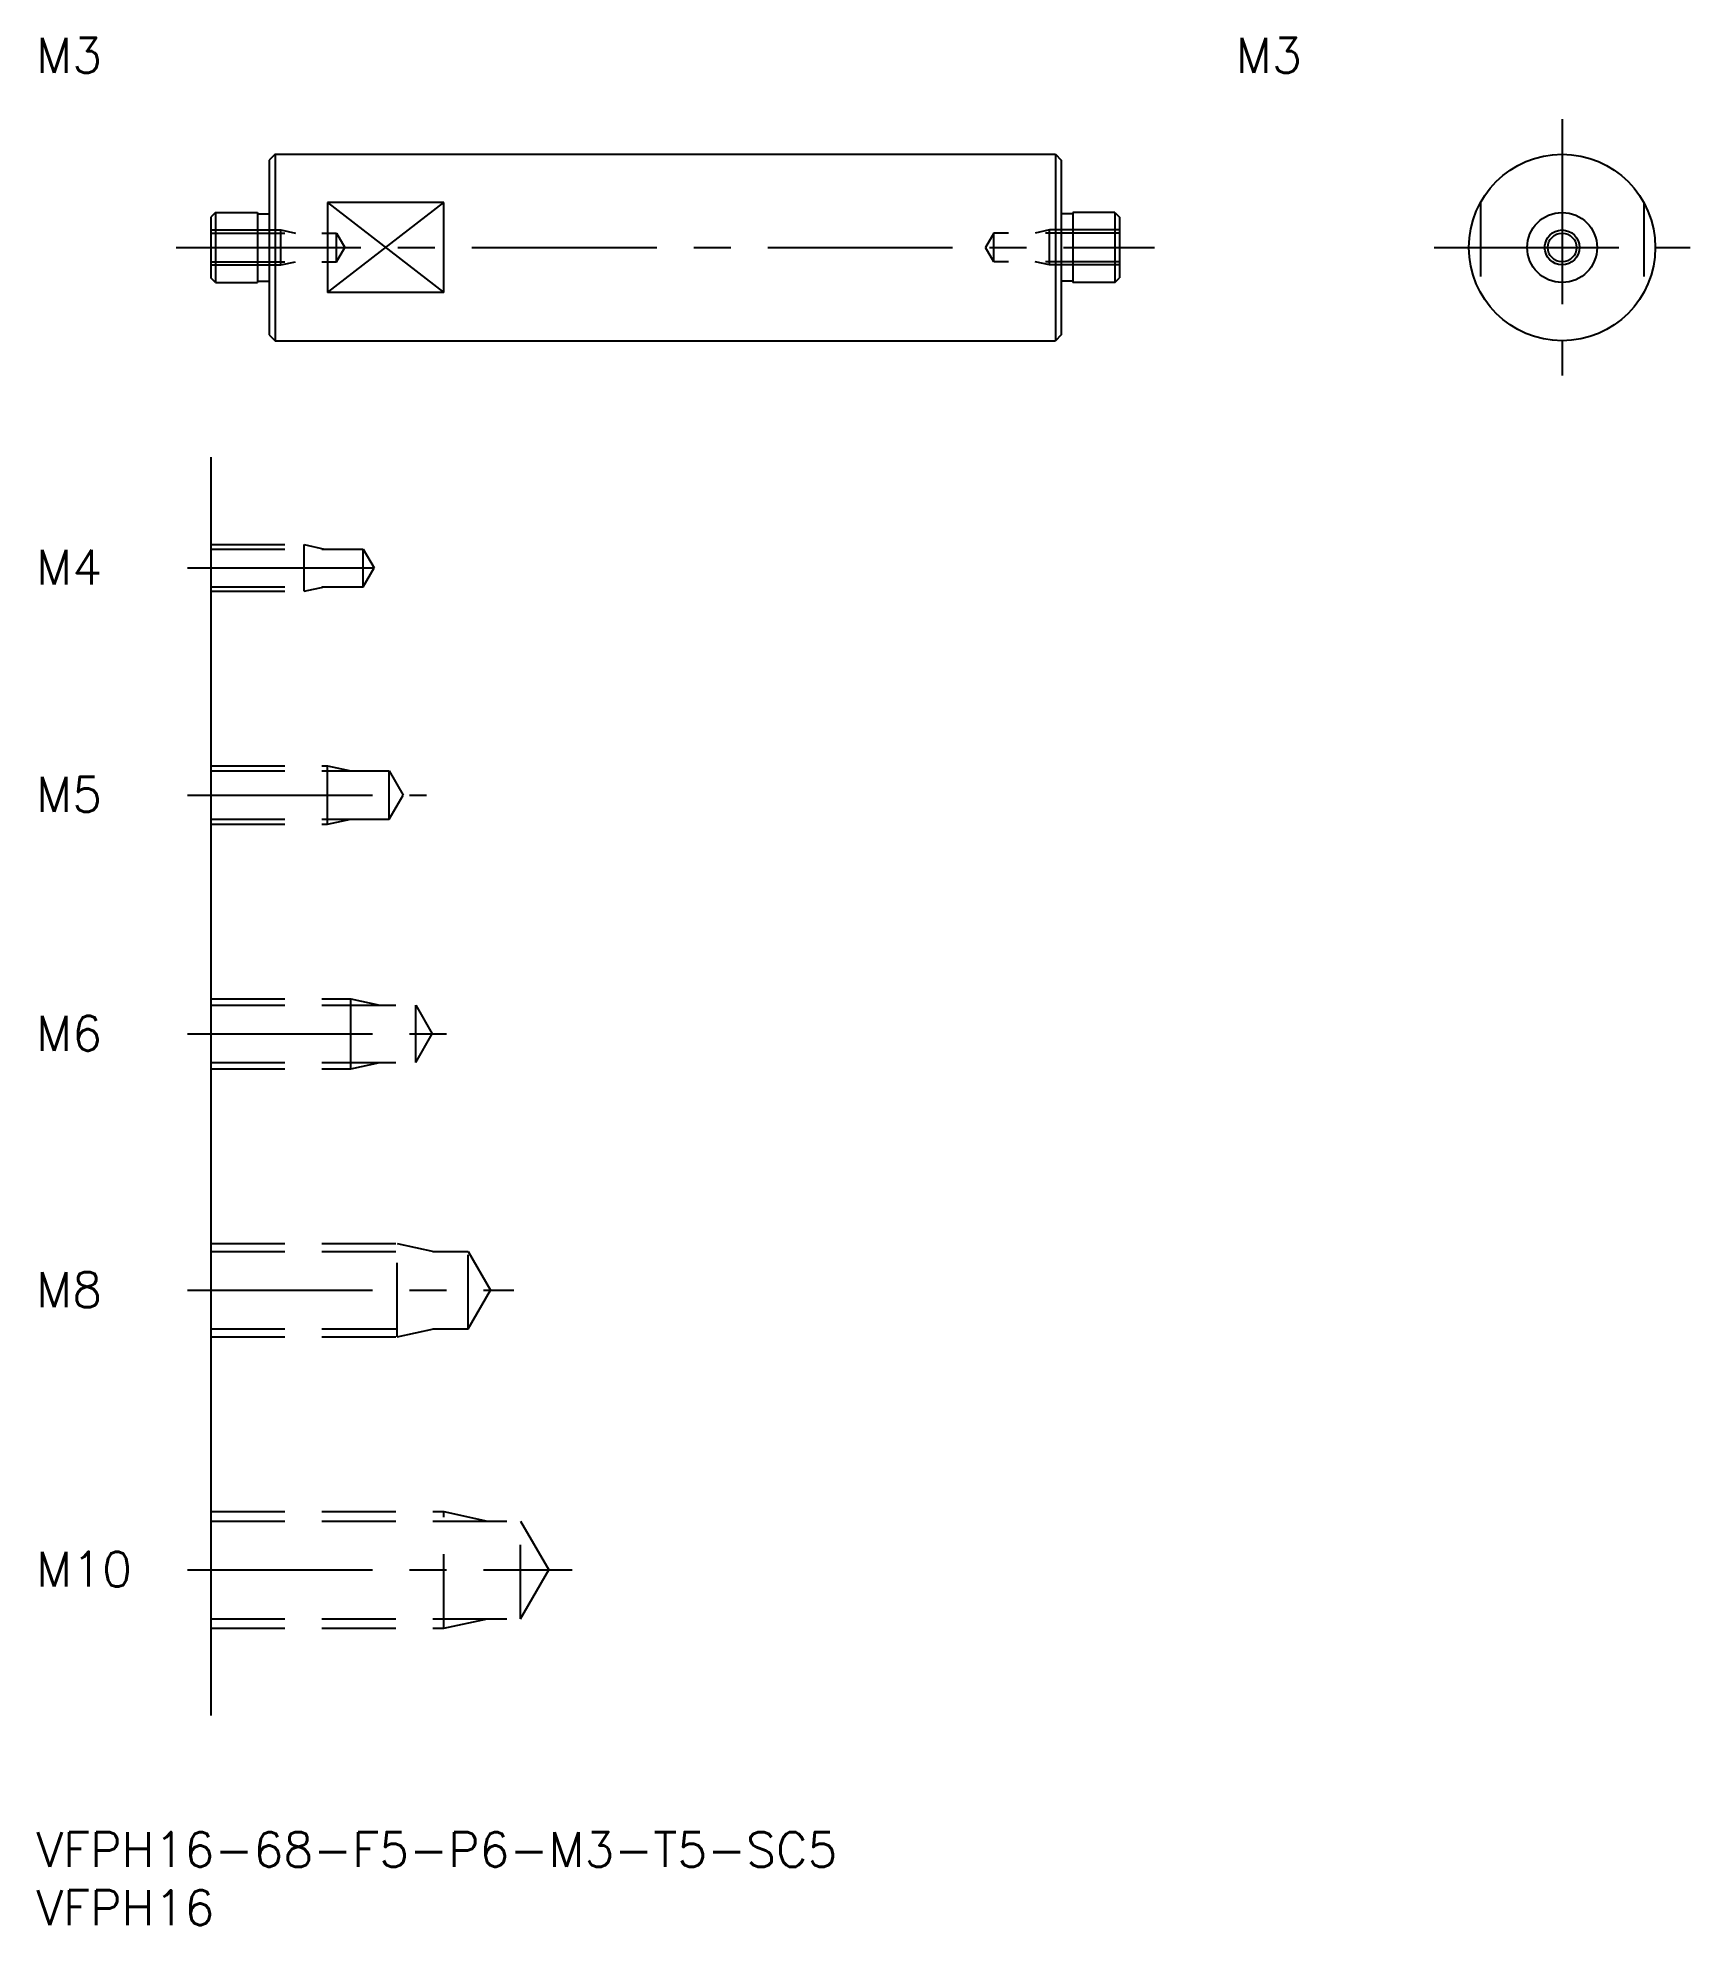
# Model space of a CAD drawing. Extents: x 0 to 142, y -8 to 154.
import ezdxf

# ---------------------------------------------------------------- set-up
doc = ezdxf.new("R2010")
doc.units = 0
doc.header["$LTSCALE"] = 0.5
doc.linetypes.add('CENTER', pattern=[50.8, 31.75, -6.35, 6.35, -6.35])
doc.linetypes.add('DASHED', pattern=[19.05, 12.7, -6.35])
for name, color, linetype in [('MSM_CENTER', 1, 'CENTER'), ('MSM_CONTINUOUS', 7, 'CONTINUOUS'), ('MSM_DASHED', 4, 'DASHED'), ('MSM_NARROW', 5, 'CONTINUOUS'), ('MSM_PART_NUMBER', 7, 'CONTINUOUS')]:
    doc.layers.add(name, color=color, linetype=linetype)
doc.styles.get("Standard").update_dxf_attribs({"font": 'txt.shx', "height": 3, "bigfont": 'bigfont.shx'})

# ---------------------------------------------------------------- blocks, each defined once
blk = doc.blocks.new('*U4')
at = {"layer": 'MSM_PART_NUMBER'}
blk.add_text('VFPH16-68-F5-P6-M3-T5-SC5', height=3, dxfattribs=at).set_placement((0, -3))
blk = doc.blocks.new('*U5')
at = {"layer": 'MSM_PART_NUMBER'}
blk.add_text('VFPH16', height=3, dxfattribs=at).set_placement((0, -8))
blk = doc.blocks.new('*U6')
at = {"layer": 'MSM_PART_NUMBER'}
blk.add_text('M10', height=3, dxfattribs=at).set_placement((0, 21.06))
blk = doc.blocks.new('*U7')
at = {"layer": 'MSM_PART_NUMBER'}
blk.add_text('M8', height=3, dxfattribs=at).set_placement((0, 45.06))
blk = doc.blocks.new('*U8')
at = {"layer": 'MSM_PART_NUMBER'}
blk.add_text('M6', height=3, dxfattribs=at).set_placement((0, 67.06))
blk = doc.blocks.new('*U9')
at = {"layer": 'MSM_PART_NUMBER'}
blk.add_text('M5', height=3, dxfattribs=at).set_placement((0, 87.56))
blk = doc.blocks.new('*U10')
at = {"layer": 'MSM_PART_NUMBER'}
blk.add_text('M4', height=3, dxfattribs=at).set_placement((0, 107.06))
blk = doc.blocks.new('*U11')
at = {"layer": 'MSM_PART_NUMBER'}
blk.add_text('M3', height=3, dxfattribs=at).set_placement((0, 151))
blk = doc.blocks.new('*U12')
at = {"layer": 'MSM_PART_NUMBER'}
blk.add_text('M3', height=3, rotation=360, dxfattribs=at).set_placement((103, 151))

msp = doc.modelspace()

# ---------------------------------------------------------------- linework, layer by layer
at = {"layer": 'MSM_CENTER'}
for p, q in [((131, 147), (131, 125)), ((12, 136), (96, 136)), ((120, 136), (142, 136)), ((13, 108.5), (31, 108.5)), ((13, 89), (33.5, 89)), ((13, 68.5), (36, 68.5)), ((13, 46.5), (41, 46.5)), ((13, 22.5), (46, 22.5))]:
    msp.add_line(p, q, dxfattribs=at)
at = {"layer": 'MSM_CONTINUOUS'}
for p, q in [((20.5, 144), (20, 143.5)), ((20, 143.5), (20, 128.5)), ((20.5, 144), (20.5, 128)), ((20.5, 144), (87.5, 144)), ((87.5, 144), (87.5, 128)), ((87.5, 144), (88, 143.5)), ((88, 143.5), (88, 128.5)), ((35, 139.87), (25, 139.87)), ((25, 139.87), (25, 132.13)), ((35, 132.13), (35, 139.87)), ((15.4, 139), (15, 138.6)), ((15, 138.6), (15, 133.4)), ((15.4, 139), (19, 139)), ((15.4, 139), (15.4, 133)), ((19, 139), (19, 133)), ((19, 138.9), (20, 138.9)), ((89, 138.9), (88, 138.9)), ((89, 139), (89, 133)), ((92.6, 139), (89, 139)), ((92.6, 139), (93, 138.6)), ((92.6, 139), (92.6, 133)), ((93, 138.6), (93, 133.4)), ((15.4, 133), (15, 133.4)), ((15.4, 133), (19, 133)), ((19, 133.1), (20, 133.1)), ((89, 133.1), (88, 133.1)), ((92.6, 133), (89, 133)), ((92.6, 133), (93, 133.4)), ((35, 132.13), (25, 132.13)), ((20, 128.5), (20.5, 128)), ((20.5, 128), (87.5, 128)), ((88, 128.5), (87.5, 128)), ((15, 118), (15, 10))]:
    msp.add_line(p, q, dxfattribs=at)
for radius in [8, 3, 1.23]:
    msp.add_circle((131, 136), radius, dxfattribs=at)
at = {"layer": 'MSM_DASHED'}
for p, q in [((124, 139.87), (124, 132.13)), ((138, 139.87), (138, 132.13)), ((15, 137.5), (21, 137.5)), ((15, 137.23), (25.79, 137.23)), ((21, 137.5), (22.25, 137.23)), ((21, 134.5), (21, 137.5)), ((25.79, 134.77), (25.79, 137.23)), ((25.79, 137.23), (26.5, 136)), ((82.21, 137.23), (81.5, 136)), ((93, 137.23), (82.21, 137.23)), ((82.21, 134.77), (82.21, 137.23)), ((87, 137.5), (85.75, 137.23)), ((93, 137.5), (87, 137.5)), ((87, 134.5), (87, 137.5)), ((15, 134.77), (25.79, 134.77)), ((15, 134.5), (21, 134.5)), ((21, 134.5), (22.25, 134.77)), ((25.79, 134.77), (26.5, 136)), ((82.21, 134.77), (81.5, 136)), ((93, 134.77), (82.21, 134.77)), ((87, 134.5), (85.75, 134.77)), ((93, 134.5), (87, 134.5)), ((15, 110.5), (23, 110.5)), ((23, 106.5), (23, 110.5)), ((23, 110.5), (24.75, 110.12)), ((15, 110.12), (28.06, 110.12)), ((28.06, 106.88), (28.06, 110.12)), ((28.06, 110.12), (29, 108.5)), ((28.06, 106.88), (29, 108.5)), ((15, 106.88), (28.06, 106.88)), ((15, 106.5), (23, 106.5)), ((23, 106.5), (24.75, 106.88)), ((15, 91.5), (25, 91.5)), ((15, 91.07), (30.31, 91.07)), ((25, 86.5), (25, 91.5)), ((25, 91.5), (27, 91.07)), ((30.31, 86.93), (30.31, 91.07)), ((30.31, 91.07), (31.5, 89)), ((30.31, 86.93), (31.5, 89)), ((15, 86.93), (30.31, 86.93)), ((15, 86.5), (25, 86.5)), ((25, 86.5), (27, 86.93)), ((15, 71.5), (27, 71.5)), ((27, 65.5), (27, 71.5)), ((27, 71.5), (29.5, 70.96)), ((15, 70.96), (32.58, 70.96)), ((32.58, 66.04), (32.58, 70.96)), ((32.58, 70.96), (34, 68.5)), ((32.58, 66.04), (34, 68.5)), ((15, 66.04), (32.58, 66.04)), ((15, 65.5), (27, 65.5)), ((27, 65.5), (29.5, 66.04)), ((15, 50.5), (31, 50.5)), ((31, 42.5), (31, 50.5)), ((31, 50.5), (34.12, 49.82)), ((15, 49.82), (37.08, 49.82)), ((37.08, 43.18), (37.08, 49.82)), ((37.08, 49.82), (39, 46.5)), ((37.08, 43.18), (39, 46.5)), ((15, 43.18), (37.08, 43.18)), ((15, 42.5), (31, 42.5)), ((31, 42.5), (34.12, 43.18)), ((15, 27.5), (35, 27.5)), ((15, 26.69), (41.58, 26.69)), ((35, 17.5), (35, 27.5)), ((35, 27.5), (38.75, 26.69)), ((41.58, 18.31), (41.58, 26.69)), ((41.58, 26.69), (44, 22.5)), ((41.58, 18.31), (44, 22.5)), ((15, 18.31), (41.58, 18.31)), ((35, 17.5), (38.75, 18.31)), ((15, 17.5), (35, 17.5))]:
    msp.add_line(p, q, dxfattribs=at)
at = {"layer": 'MSM_NARROW'}
for p, q in [((25, 139.87), (35, 132.13)), ((25, 132.13), (35, 139.87))]:
    msp.add_line(p, q, dxfattribs=at)
msp.add_circle((131, 136), 1.5, dxfattribs=at)

# ---------------------------------------------------------------- block references
at = {"layer": 'MSM_PART_NUMBER'}
for name in ['*U11', '*U12', '*U10', '*U9', '*U8', '*U7', '*U6', '*U4', '*U5']:
    msp.add_blockref(name, (0, 0), dxfattribs=at)

doc.saveas('drawing.dxf')
